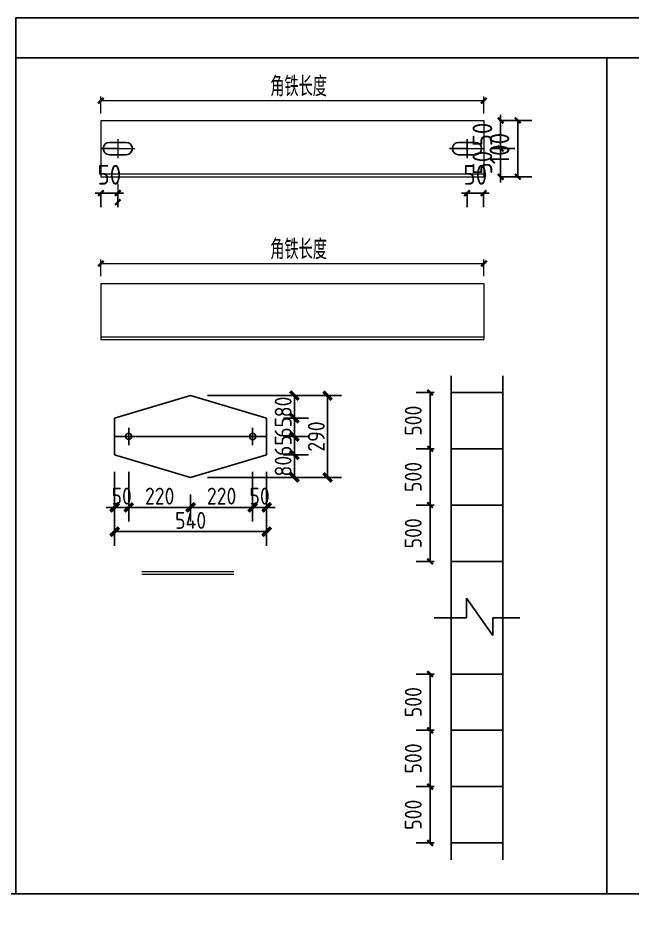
# Model space of a CAD drawing. Extents: x 564571 to 676920, y 109762 to 182243.
# Drawn here: x 586277 to 597187, y 159767 to 175721 of the extents above; entities that cross this region are included whole.
import ezdxf

# ---------------------------------------------------------------- set-up
doc = ezdxf.new("R2010")
doc.units = 0
doc.header["$LTSCALE"] = 1000
doc.header["$MEASUREMENT"] = 0
doc.styles.get("Standard").update_dxf_attribs({"font": 'gbenor.shx', "bigfont": 'gbcbig.shx'})
doc.dimstyles.get("Standard").update_dxf_attribs({"dimscale": 100, "dimtxt": 3.5, "dimasz": 1, "dimexe": 2.5, "dimexo": 3, "dimgap": 1.5, "dimtad": 1, "dimdec": 0, "dimzin": 0, "dimdsep": 46, "dimtxsty": 'Standard', "dimblk": 'ARCHTICK', "dimcen": 0.09, "dimadec": 0, "dimazin": 0, "dimtfac": 1, "dimtdec": 0, "dimtix": 1, "dimtmove": 2, "dimatfit": 3, "dimfxl": 1, "dimtolj": 1, "dimtzin": 0, "dimarcsym": 0})

# ---------------------------------------------------------------- blocks, each defined once
blk = doc.blocks.new('_ArchTick')
at = {"color": 0, "linetype": 'ByBlock', "const_width": 0.4}
blk.add_lwpolyline([(-0.5, -0.5), (0.5, 0.5)], dxfattribs=at)
blk = doc.blocks.new('*D202')
at = {"color": 3, "lineweight": -2}
for p, q in [((594853, 173900), (594853, 174000)), ((594853, 173900), (594853, 173400)), ((594856, 173900), (595103, 173900)), ((594695, 173400), (595103, 173400)), ((594853, 173400), (594853, 173300))]:
    blk.add_line(p, q, dxfattribs=at)
at = {"layer": 'Defpoints', "color": 0}
for p in [(594556, 173900), (594395, 173400), (594853, 173400)]:
    blk.add_point(p, dxfattribs=at)
at = {"color": 3, "lineweight": -2, "xscale": 100, "yscale": 100, "zscale": 100}
for p, rotation in [((594853, 173900), 270), ((594853, 173400), 90)]:
    blk.add_blockref('_ArchTick', p, dxfattribs=dict(at, rotation=rotation))
at = {"color": 0, "lineweight": 15, "insert": (594528, 173650), "char_height": 350, "attachment_point": 5, "rotation": 90}
blk.add_mtext('\\A1;50', dxfattribs=at)
blk = doc.blocks.new('*D203')
at = {"color": 3, "lineweight": -2}
for p, q in [((587751, 172610), (587651, 172610)), ((587751, 172610), (588051, 172610)), ((587751, 172600), (587751, 172360)), ((588051, 172610), (588151, 172610)), ((588051, 172600), (588051, 172360))]:
    blk.add_line(p, q, dxfattribs=at)
at = {"layer": 'Defpoints', "color": 0}
for p in [(587751, 172900), (588051, 172900), (588051, 172610)]:
    blk.add_point(p, dxfattribs=at)
at = {"color": 3, "lineweight": -2, "xscale": 100, "yscale": 100, "zscale": 100}
blk.add_blockref('_ArchTick', (587751, 172610), dxfattribs=at)
at = {"color": 3, "lineweight": -2, "xscale": 100, "yscale": 100, "zscale": 100, "rotation": 180}
blk.add_blockref('_ArchTick', (588051, 172610), dxfattribs=at)
at = {"color": 0, "lineweight": 15, "insert": (587901, 172935), "char_height": 350, "attachment_point": 5}
blk.add_mtext('\\A1;50', dxfattribs=at)
blk = doc.blocks.new('*D133')
at = {"color": 3, "lineweight": -2}
for p, q in [((594255, 172609), (594155, 172609)), ((594550, 172609), (594255, 172609)), ((594255, 172600), (594255, 172359)), ((594550, 172609), (594650, 172609)), ((594550, 172600), (594550, 172359))]:
    blk.add_line(p, q, dxfattribs=at)
at = {"layer": 'Defpoints', "color": 0}
for p in [(594255, 172900), (594550, 172900), (594255, 172609)]:
    blk.add_point(p, dxfattribs=at)
at = {"color": 3, "lineweight": -2, "xscale": 100, "yscale": 100, "zscale": 100}
blk.add_blockref('_ArchTick', (594255, 172609), dxfattribs=at)
at = {"color": 3, "lineweight": -2, "xscale": 100, "yscale": 100, "zscale": 100, "rotation": 180}
blk.add_blockref('_ArchTick', (594550, 172609), dxfattribs=at)
at = {"color": 0, "lineweight": 15, "insert": (594403, 172934), "char_height": 350, "attachment_point": 5}
blk.add_mtext('\\A1;50', dxfattribs=at)
blk = doc.blocks.new('*D134')
at = {"color": 3, "lineweight": -2}
for p, q in [((594856, 173900), (595406, 173900)), ((595156, 173900), (595156, 172900)), ((594856, 172900), (595406, 172900))]:
    blk.add_line(p, q, dxfattribs=at)
at = {"layer": 'Defpoints', "color": 0}
for p in [(594556, 173900), (594556, 172900), (595156, 172900)]:
    blk.add_point(p, dxfattribs=at)
at = {"color": 3, "lineweight": -2, "xscale": 100, "yscale": 100, "zscale": 100}
for p, rotation in [((595156, 173900), 90), ((595156, 172900), 270)]:
    blk.add_blockref('_ArchTick', p, dxfattribs=dict(at, rotation=rotation))
at = {"color": 0, "lineweight": 15, "insert": (594831, 173400), "char_height": 350, "attachment_point": 5, "rotation": 90}
blk.add_mtext('\\A1;100', dxfattribs=at)
blk = doc.blocks.new('*D204')
at = {"color": 3, "lineweight": -2}
for p, q in [((594853, 173400), (594853, 173500)), ((594853, 173400), (594853, 172900)), ((594856, 173400), (595103, 173400)), ((594853, 172900), (594853, 172800)), ((594856, 172900), (595103, 172900))]:
    blk.add_line(p, q, dxfattribs=at)
at = {"layer": 'Defpoints', "color": 0}
for p in [(594556, 173400), (594556, 172900), (594853, 172900)]:
    blk.add_point(p, dxfattribs=at)
at = {"color": 3, "lineweight": -2, "xscale": 100, "yscale": 100, "zscale": 100}
for p, rotation in [((594853, 173400), 270), ((594853, 172900), 90)]:
    blk.add_blockref('_ArchTick', p, dxfattribs=dict(at, rotation=rotation))
at = {"color": 0, "lineweight": 15, "insert": (594528, 173150), "char_height": 350, "attachment_point": 5, "rotation": 90}
blk.add_mtext('\\A1;50', dxfattribs=at)
blk = doc.blocks.new('*D188')
at = {"color": 3, "lineweight": -2}
for p, q in [((587995, 167660), (587995, 166776)), ((588245, 167660), (588245, 166776)), ((587995, 167026), (587845, 167026)), ((587995, 167026), (588245, 167026)), ((588245, 167026), (588395, 167026))]:
    blk.add_line(p, q, dxfattribs=at)
at = {"layer": 'Defpoints', "color": 0}
for p in [(587995, 167960), (588245, 167960), (588245, 167026)]:
    blk.add_point(p, dxfattribs=at)
at = {"color": 3, "lineweight": -2, "xscale": 150, "yscale": 150, "zscale": 150}
blk.add_blockref('_ArchTick', (587995, 167026), dxfattribs=at)
at = {"color": 3, "lineweight": -2, "xscale": 150, "yscale": 150, "zscale": 150, "rotation": 180}
blk.add_blockref('_ArchTick', (588245, 167026), dxfattribs=at)
at = {"color": 0, "insert": (588120, 167226), "char_height": 300, "attachment_point": 5}
blk.add_mtext('\\A1;50', dxfattribs=at)
blk = doc.blocks.new('*D189')
at = {"color": 3, "lineweight": -2}
for p, q in [((588245, 167660), (588245, 166776)), ((589345, 167258), (589345, 166776)), ((588245, 167026), (589345, 167026))]:
    blk.add_line(p, q, dxfattribs=at)
at = {"layer": 'Defpoints', "color": 0}
for p in [(588245, 167960), (589345, 167558), (589345, 167026)]:
    blk.add_point(p, dxfattribs=at)
at = {"color": 3, "lineweight": -2, "xscale": 150, "yscale": 150, "zscale": 150, "rotation": 180}
blk.add_blockref('_ArchTick', (588245, 167026), dxfattribs=at)
at = {"color": 3, "lineweight": -2, "xscale": 150, "yscale": 150, "zscale": 150}
blk.add_blockref('_ArchTick', (589345, 167026), dxfattribs=at)
at = {"color": 0, "insert": (588795, 167226), "char_height": 300, "attachment_point": 5}
blk.add_mtext('\\A1;220', dxfattribs=at)
blk = doc.blocks.new('*D190')
at = {"color": 3, "lineweight": -2}
for p, q in [((590445, 167660), (590445, 166776)), ((589345, 167258), (589345, 166776)), ((589345, 167026), (590445, 167026))]:
    blk.add_line(p, q, dxfattribs=at)
at = {"layer": 'Defpoints', "color": 0}
for p in [(590445, 167960), (589345, 167558), (590445, 167026)]:
    blk.add_point(p, dxfattribs=at)
at = {"color": 3, "lineweight": -2, "xscale": 150, "yscale": 150, "zscale": 150, "rotation": 180}
blk.add_blockref('_ArchTick', (589345, 167026), dxfattribs=at)
at = {"color": 3, "lineweight": -2, "xscale": 150, "yscale": 150, "zscale": 150}
blk.add_blockref('_ArchTick', (590445, 167026), dxfattribs=at)
at = {"color": 0, "insert": (589895, 167226), "char_height": 300, "attachment_point": 5}
blk.add_mtext('\\A1;220', dxfattribs=at)
blk = doc.blocks.new('*D191')
at = {"color": 3, "lineweight": -2}
for p, q in [((590445, 167660), (590445, 166776)), ((590695, 167660), (590695, 166776)), ((590445, 167026), (590295, 167026)), ((590445, 167026), (590695, 167026)), ((590695, 167026), (590845, 167026))]:
    blk.add_line(p, q, dxfattribs=at)
at = {"layer": 'Defpoints', "color": 0}
for p in [(590445, 167960), (590695, 167960), (590695, 167026)]:
    blk.add_point(p, dxfattribs=at)
at = {"color": 3, "lineweight": -2, "xscale": 150, "yscale": 150, "zscale": 150}
blk.add_blockref('_ArchTick', (590445, 167026), dxfattribs=at)
at = {"color": 3, "lineweight": -2, "xscale": 150, "yscale": 150, "zscale": 150, "rotation": 180}
blk.add_blockref('_ArchTick', (590695, 167026), dxfattribs=at)
at = {"color": 0, "insert": (590570, 167226), "char_height": 300, "attachment_point": 5}
blk.add_mtext('\\A1;50', dxfattribs=at)
blk = doc.blocks.new('*D192')
at = {"color": 3, "lineweight": -2}
for p, q in [((590995, 167960), (591439, 167960)), ((591189, 167558), (591189, 167960)), ((590995, 167558), (591439, 167558))]:
    blk.add_line(p, q, dxfattribs=at)
at = {"layer": 'Defpoints', "color": 0}
for p in [(590695, 167960), (591189, 167960), (590695, 167558)]:
    blk.add_point(p, dxfattribs=at)
at = {"color": 3, "lineweight": -2, "xscale": 150, "yscale": 150, "zscale": 150}
for p, rotation in [((591189, 167960), 90), ((591189, 167558), 270)]:
    blk.add_blockref('_ArchTick', p, dxfattribs=dict(at, rotation=rotation))
at = {"color": 0, "insert": (590989, 167759), "char_height": 300, "attachment_point": 5, "rotation": 90}
blk.add_mtext('\\A1;80', dxfattribs=at)
blk = doc.blocks.new('*D193')
at = {"color": 3, "lineweight": -2}
for p, q in [((591189, 168285), (591189, 168435)), ((590995, 168285), (591439, 168285)), ((591189, 167960), (591189, 168285)), ((590995, 167960), (591439, 167960)), ((591189, 167960), (591189, 167810))]:
    blk.add_line(p, q, dxfattribs=at)
at = {"layer": 'Defpoints', "color": 0}
for p in [(590695, 168285), (591189, 168285), (590695, 167960)]:
    blk.add_point(p, dxfattribs=at)
at = {"color": 3, "lineweight": -2, "xscale": 150, "yscale": 150, "zscale": 150}
for p, rotation in [((591189, 168285), 270), ((591189, 167960), 90)]:
    blk.add_blockref('_ArchTick', p, dxfattribs=dict(at, rotation=rotation))
at = {"color": 0, "insert": (590989, 168123), "char_height": 300, "attachment_point": 5, "rotation": 90}
blk.add_mtext('\\A1;65', dxfattribs=at)
blk = doc.blocks.new('*D194')
at = {"color": 3, "lineweight": -2}
for p, q in [((591189, 168610), (591189, 168760)), ((590995, 168610), (591439, 168610)), ((591189, 168285), (591189, 168610)), ((590995, 168285), (591439, 168285)), ((591189, 168285), (591189, 168135))]:
    blk.add_line(p, q, dxfattribs=at)
at = {"layer": 'Defpoints', "color": 0}
for p in [(590695, 168610), (591189, 168610), (590695, 168285)]:
    blk.add_point(p, dxfattribs=at)
at = {"color": 3, "lineweight": -2, "xscale": 150, "yscale": 150, "zscale": 150}
for p, rotation in [((591189, 168610), 270), ((591189, 168285), 90)]:
    blk.add_blockref('_ArchTick', p, dxfattribs=dict(at, rotation=rotation))
at = {"color": 0, "insert": (590989, 168448), "char_height": 300, "attachment_point": 5, "rotation": 90}
blk.add_mtext('\\A1;65', dxfattribs=at)
blk = doc.blocks.new('*D195')
at = {"color": 3, "lineweight": -2}
for p, q in [((590995, 169012), (591439, 169012)), ((591189, 168610), (591189, 169012)), ((590995, 168610), (591439, 168610))]:
    blk.add_line(p, q, dxfattribs=at)
at = {"layer": 'Defpoints', "color": 0}
for p in [(590695, 169012), (591189, 169012), (590695, 168610)]:
    blk.add_point(p, dxfattribs=at)
at = {"color": 3, "lineweight": -2, "xscale": 150, "yscale": 150, "zscale": 150}
for p, rotation in [((591189, 169012), 90), ((591189, 168610), 270)]:
    blk.add_blockref('_ArchTick', p, dxfattribs=dict(at, rotation=rotation))
at = {"color": 0, "insert": (590989, 168811), "char_height": 300, "attachment_point": 5, "rotation": 90}
blk.add_mtext('\\A1;80', dxfattribs=at)
blk = doc.blocks.new('*D131')
at = {"color": 3, "lineweight": -2}
for p, q in [((587995, 167660), (587995, 166345)), ((590695, 167660), (590695, 166345)), ((587995, 166595), (590695, 166595))]:
    blk.add_line(p, q, dxfattribs=at)
at = {"layer": 'Defpoints', "color": 0}
for p in [(587995, 167960), (590695, 167960), (590695, 166595)]:
    blk.add_point(p, dxfattribs=at)
at = {"color": 3, "lineweight": -2, "xscale": 150, "yscale": 150, "zscale": 150, "rotation": 180}
blk.add_blockref('_ArchTick', (587995, 166595), dxfattribs=at)
at = {"color": 3, "lineweight": -2, "xscale": 150, "yscale": 150, "zscale": 150}
blk.add_blockref('_ArchTick', (590695, 166595), dxfattribs=at)
at = {"color": 0, "insert": (589345, 166795), "char_height": 300, "attachment_point": 5}
blk.add_mtext('\\A1;540', dxfattribs=at)
blk = doc.blocks.new('*D132')
at = {"color": 3, "lineweight": -2}
for p, q in [((589645, 169012), (592027, 169012)), ((591777, 167558), (591777, 169012)), ((589645, 167558), (592027, 167558))]:
    blk.add_line(p, q, dxfattribs=at)
at = {"layer": 'Defpoints', "color": 0}
for p in [(589345, 169012), (591777, 169012), (589345, 167558)]:
    blk.add_point(p, dxfattribs=at)
at = {"color": 3, "lineweight": -2, "xscale": 150, "yscale": 150, "zscale": 150}
for p, rotation in [((591777, 169012), 90), ((591777, 167558), 270)]:
    blk.add_blockref('_ArchTick', p, dxfattribs=dict(at, rotation=rotation))
at = {"color": 0, "insert": (591577, 168285), "char_height": 300, "attachment_point": 5, "rotation": 90}
blk.add_mtext('\\A1;290', dxfattribs=at)
blk = doc.blocks.new('*D196')
at = {"color": 3, "lineweight": -2}
for p, q in [((593672, 169066), (593350, 169066)), ((593600, 169066), (593600, 168066)), ((593672, 168066), (593350, 168066))]:
    blk.add_line(p, q, dxfattribs=at)
at = {"layer": 'Defpoints', "color": 0}
for p in [(593972, 169066), (593600, 168066), (593972, 168066)]:
    blk.add_point(p, dxfattribs=at)
at = {"color": 3, "lineweight": -2, "xscale": 100, "yscale": 100, "zscale": 100}
for p, rotation in [((593600, 169066), 90), ((593600, 168066), 270)]:
    blk.add_blockref('_ArchTick', p, dxfattribs=dict(at, rotation=rotation))
at = {"color": 0, "insert": (593300, 168566), "char_height": 300, "attachment_point": 5, "rotation": 90}
blk.add_mtext('\\A1;500', dxfattribs=at)
blk = doc.blocks.new('*D197')
at = {"color": 3, "lineweight": -2}
for p, q in [((593672, 168066), (593350, 168066)), ((593600, 168066), (593600, 167066)), ((593672, 167066), (593350, 167066))]:
    blk.add_line(p, q, dxfattribs=at)
at = {"layer": 'Defpoints', "color": 0}
for p in [(593972, 168066), (593600, 167066), (593972, 167066)]:
    blk.add_point(p, dxfattribs=at)
at = {"color": 3, "lineweight": -2, "xscale": 100, "yscale": 100, "zscale": 100}
for p, rotation in [((593600, 168066), 90), ((593600, 167066), 270)]:
    blk.add_blockref('_ArchTick', p, dxfattribs=dict(at, rotation=rotation))
at = {"color": 0, "insert": (593300, 167566), "char_height": 300, "attachment_point": 5, "rotation": 90}
blk.add_mtext('\\A1;500', dxfattribs=at)
blk = doc.blocks.new('*D198')
at = {"color": 3, "lineweight": -2}
for p, q in [((593672, 167066), (593350, 167066)), ((593600, 167066), (593600, 166066)), ((593672, 166066), (593350, 166066))]:
    blk.add_line(p, q, dxfattribs=at)
at = {"layer": 'Defpoints', "color": 0}
for p in [(593972, 167066), (593600, 166066), (593972, 166066)]:
    blk.add_point(p, dxfattribs=at)
at = {"color": 3, "lineweight": -2, "xscale": 100, "yscale": 100, "zscale": 100}
for p, rotation in [((593600, 167066), 90), ((593600, 166066), 270)]:
    blk.add_blockref('_ArchTick', p, dxfattribs=dict(at, rotation=rotation))
at = {"color": 0, "insert": (593300, 166566), "char_height": 300, "attachment_point": 5, "rotation": 90}
blk.add_mtext('\\A1;500', dxfattribs=at)
blk = doc.blocks.new('*D199')
at = {"color": 3, "lineweight": -2}
for p, q in [((593672, 164066), (593350, 164066)), ((593600, 164066), (593600, 163066)), ((593672, 163066), (593350, 163066))]:
    blk.add_line(p, q, dxfattribs=at)
at = {"layer": 'Defpoints', "color": 0}
for p in [(593972, 164066), (593600, 163066), (593972, 163066)]:
    blk.add_point(p, dxfattribs=at)
at = {"color": 3, "lineweight": -2, "xscale": 100, "yscale": 100, "zscale": 100}
for p, rotation in [((593600, 164066), 90), ((593600, 163066), 270)]:
    blk.add_blockref('_ArchTick', p, dxfattribs=dict(at, rotation=rotation))
at = {"color": 0, "insert": (593300, 163566), "char_height": 300, "attachment_point": 5, "rotation": 90}
blk.add_mtext('\\A1;500', dxfattribs=at)
blk = doc.blocks.new('*D200')
at = {"color": 3, "lineweight": -2}
for p, q in [((593672, 163066), (593350, 163066)), ((593600, 163066), (593600, 162066)), ((593672, 162066), (593350, 162066))]:
    blk.add_line(p, q, dxfattribs=at)
at = {"layer": 'Defpoints', "color": 0}
for p in [(593972, 163066), (593600, 162066), (593972, 162066)]:
    blk.add_point(p, dxfattribs=at)
at = {"color": 3, "lineweight": -2, "xscale": 100, "yscale": 100, "zscale": 100}
for p, rotation in [((593600, 163066), 90), ((593600, 162066), 270)]:
    blk.add_blockref('_ArchTick', p, dxfattribs=dict(at, rotation=rotation))
at = {"color": 0, "insert": (593300, 162566), "char_height": 300, "attachment_point": 5, "rotation": 90}
blk.add_mtext('\\A1;500', dxfattribs=at)
blk = doc.blocks.new('*D201')
at = {"color": 3, "lineweight": -2}
for p, q in [((593672, 162066), (593350, 162066)), ((593600, 162066), (593600, 161066)), ((593672, 161066), (593350, 161066))]:
    blk.add_line(p, q, dxfattribs=at)
at = {"layer": 'Defpoints', "color": 0}
for p in [(593972, 162066), (593600, 161066), (593972, 161066)]:
    blk.add_point(p, dxfattribs=at)
at = {"color": 3, "lineweight": -2, "xscale": 100, "yscale": 100, "zscale": 100}
for p, rotation in [((593600, 162066), 90), ((593600, 161066), 270)]:
    blk.add_blockref('_ArchTick', p, dxfattribs=dict(at, rotation=rotation))
at = {"color": 0, "insert": (593300, 161566), "char_height": 300, "attachment_point": 5, "rotation": 90}
blk.add_mtext('\\A1;500', dxfattribs=at)

msp = doc.modelspace()

# ---------------------------------------------------------------- linework, layer by layer
at = {"lineweight": 15}
for p, q in [((587751.2, 174025.3), (587751.2, 174326.7)), ((587751.2, 174251.7), (594555.8, 174251.7)), ((594555.8, 174025.3), (594555.8, 174326.7)), ((587751.2, 173900.3), (594555.8, 173900.3)), ((587751.2, 173900.3), (587751.2, 172900.3)), ((594555.8, 173900.3), (594555.8, 172900.3)), ((588051.2, 173570.3), (588051.2, 173230.3)), ((594254.8, 173570.3), (594254.8, 173230.3)), ((594255.8, 173570.3), (594255.8, 173230.3)), ((587911.2, 173400.3), (588351.2, 173400.3)), ((587981.2, 173400.3), (588121.2, 173400.3)), ((594114.8, 173400.3), (594394.8, 173400.3)), ((594114.8, 173400.3), (594554.8, 173400.3)), ((594184.8, 173400.3), (594324.8, 173400.3)), ((587751.2, 172950.3), (594555.8, 172950.3)), ((587751.2, 172900.3), (594555.8, 172900.3)), ((588051.2, 172775.3), (588051.2, 172374.3)), ((587751.2, 171131.3), (587751.2, 171432.7)), ((587751.2, 171357.7), (594555.8, 171357.7)), ((594555.8, 171131.3), (594555.8, 171432.7)), ((587751.2, 171006.3), (594555.8, 171006.3)), ((587751.2, 171006.3), (587751.2, 170006.3)), ((594555.8, 171006.3), (594555.8, 170006.3)), ((587751.2, 170056.3), (594555.8, 170056.3)), ((587751.2, 170006.3), (594555.8, 170006.3)), ((588475.3, 165887.4), (590114, 165887.4)), ((588475.3, 165837.4), (590114, 165837.4))]:
    msp.add_line(p, q, dxfattribs=at)
for p, q in [((587901.2, 173510.3), (588201.2, 173510.3)), ((594104.8, 173510.3), (594404.8, 173510.3)), ((588051.2, 173400.3), (587741.2, 173400.3)), ((588201.2, 173290.3), (587901.2, 173290.3)), ((594254.8, 173400.3), (593944.8, 173400.3)), ((594404.8, 173290.3), (594104.8, 173290.3)), ((593971.8, 169365.8), (593971.8, 160765.8)), ((594891.8, 169365.8), (594891.8, 160765.8)), ((587994.5, 168610.3), (589344.5, 169012.2)), ((590694.5, 168610.3), (589344.5, 169012.2)), ((593971.8, 169065.8), (594891.8, 169065.8)), ((587994.5, 168610.3), (587994.5, 167960.3)), ((590694.5, 167960.3), (590694.5, 168610.3)), ((588246.2, 168441.6), (588246.2, 168131.6)), ((588246.2, 168286.6), (588246.2, 168341.6)), ((590444.5, 168440.3), (590444.5, 168130.3)), ((587994.5, 168285.3), (590694.5, 168285.3)), ((593971.8, 168065.8), (594891.8, 168065.8)), ((587994.5, 167960.3), (589344.5, 167558.4)), ((590694.5, 167960.3), (589344.5, 167558.4)), ((593971.8, 167065.8), (594891.8, 167065.8)), ((593971.8, 166065.8), (594891.8, 166065.8)), ((594245.3, 165065.8), (594245.3, 165416.3)), ((594245.3, 165416.3), (594713.3, 164752.3)), ((593671.8, 165065.8), (594245.3, 165065.8)), ((594713.3, 165065.8), (595191.8, 165065.8)), ((594713.3, 164752.3), (594713.3, 165065.8)), ((593971.8, 164065.8), (594891.8, 164065.8)), ((593971.8, 163065.8), (594891.8, 163065.8)), ((593971.8, 162065.8), (594891.8, 162065.8)), ((593971.8, 161065.8), (594891.8, 161065.8))]:
    msp.add_line(p, q)
for points in [[(586239.1, 175012.3), (607239.1, 175012.3), (607239.1, 175720.6), (586239.1, 175720.6)], [(586239.1, 160162.3), (586239.1, 175012.3), (596739.1, 175012.3), (596739.1, 160162.3)], [(596739.1, 160162.3), (596739.1, 175012.3), (607239.1, 175012.3), (607239.1, 160162.3)], [(566139.1, 160162.3), (601779.1, 160162.3), (601779.1, 134962.3), (566139.1, 134962.3)]]:
    msp.add_lwpolyline(points, close=True)
for centre in [(588246.2, 168286.6), (590444.5, 168285.3)]:
    msp.add_circle(centre, 55)
for centre, start, end in [((587901.2, 173400.3), 90, 270), ((588201.2, 173400.3), 270, 90), ((594104.8, 173400.3), 90, 270), ((594404.8, 173400.3), 270, 90)]:
    msp.add_arc(centre, 110, start, end)

# ---------------------------------------------------------------- block references
at = {"lineweight": 15, "xscale": 100, "yscale": 100, "zscale": 100, "rotation": 180}
for p in [(587751.2, 174251.7), (588051.2, 172449.3), (587751.2, 171357.7)]:
    msp.add_blockref('_ArchTick', p, dxfattribs=at)
at = {"lineweight": 15, "xscale": 100, "yscale": 100, "zscale": 100}
for p in [(594555.8, 174251.7), (594555.8, 171357.7)]:
    msp.add_blockref('_ArchTick', p, dxfattribs=at)

# ---------------------------------------------------------------- texts
at = {"lineweight": 15, "char_height": 350, "attachment_point": 5}
for insert in [(591262.9, 174501.7), (591262.9, 171607.7)]:
    msp.add_mtext('\\A1;角铁长度', dxfattribs=dict(at, insert=insert))

# ---------------------------------------------------------------- dimensions: what is measured, and where the dimension line sits
at = {"lineweight": 15}
for base, p1, p2, picture, middle in [((594852.8, 173400.3), (594555.8, 173900.3), (594394.8, 173400.3), '*D202', (594527.8, 173650.3)), ((595155.7, 172900.3), (594555.8, 173900.3), (594555.8, 172900.3), '*D134', (594830.7, 173400.3)), ((594852.8, 172900.3), (594555.8, 173400.3), (594555.8, 172900.3), '*D204', (594527.8, 173150.3))]:
    dim = msp.add_linear_dim(base=base, p1=p1, p2=p2, angle=90, dimstyle='Standard', override={"dimlfac": 0.1, "dimclrd": 3, "dimclre": 3}, dxfattribs=at)
    dim.commit()
    dim.dimension.update_dxf_attribs({"geometry": picture, "text_midpoint": middle})
for base, p1, p2, picture, middle in [((588051.2, 172610.3), (587751.2, 172900.3), (588051.2, 172900.3), '*D203', (587901.2, 172935.3)), ((594254.8, 172608.8), (594550.3, 172900.3), (594254.8, 172900.3), '*D133', (594402.6, 172933.8))]:
    dim = msp.add_linear_dim(base=base, p1=p1, p2=p2, text='50', dimstyle='Standard', override={"dimlfac": 0.1, "dimclrd": 3, "dimclre": 3}, dxfattribs=at)
    dim.commit()
    dim.dimension.update_dxf_attribs({"geometry": picture, "text_midpoint": middle})
for base, p1, p2, override, picture, middle in [((593600.3, 168065.8), (593971.8, 169065.8), (593971.8, 168065.8), {"dimtxt": 3, "dimlfac": 0.5, "dimclrd": 3, "dimclre": 3}, '*D196', (593300.3, 168565.8)), ((591189.2, 169012.2), (590694.5, 168610.3), (590694.5, 169012.2), {"dimtxt": 3, "dimasz": 1.5, "dimgap": 0.5, "dimlfac": 0.2, "dimclrd": 3, "dimclre": 3}, '*D195', (590989.2, 168811.3)), ((591189.2, 168610.3), (590694.5, 168285.3), (590694.5, 168610.3), {"dimtxt": 3, "dimasz": 1.5, "dimgap": 0.5, "dimlfac": 0.2, "dimclrd": 3, "dimclre": 3}, '*D194', (590989.2, 168447.8)), ((591189.2, 168285.3), (590694.5, 167960.3), (590694.5, 168285.3), {"dimtxt": 3, "dimasz": 1.5, "dimgap": 0.5, "dimlfac": 0.2, "dimclrd": 3, "dimclre": 3}, '*D193', (590989.2, 168122.8)), ((591189.2, 167960.3), (590694.5, 167558.4), (590694.5, 167960.3), {"dimtxt": 3, "dimasz": 1.5, "dimgap": 0.5, "dimlfac": 0.2, "dimclrd": 3, "dimclre": 3}, '*D192', (590989.2, 167759.4)), ((593600.3, 167065.8), (593971.8, 168065.8), (593971.8, 167065.8), {"dimtxt": 3, "dimlfac": 0.5, "dimclrd": 3, "dimclre": 3}, '*D197', (593300.3, 167565.8)), ((593600.3, 166065.8), (593971.8, 167065.8), (593971.8, 166065.8), {"dimtxt": 3, "dimlfac": 0.5, "dimclrd": 3, "dimclre": 3}, '*D198', (593300.3, 166565.8)), ((593600.3, 163065.8), (593971.8, 164065.8), (593971.8, 163065.8), {"dimtxt": 3, "dimlfac": 0.5, "dimclrd": 3, "dimclre": 3}, '*D199', (593300.3, 163565.8)), ((593600.3, 162065.8), (593971.8, 163065.8), (593971.8, 162065.8), {"dimtxt": 3, "dimlfac": 0.5, "dimclrd": 3, "dimclre": 3}, '*D200', (593300.3, 162565.8)), ((593600.3, 161065.8), (593971.8, 162065.8), (593971.8, 161065.8), {"dimtxt": 3, "dimlfac": 0.5, "dimclrd": 3, "dimclre": 3}, '*D201', (593300.3, 161565.8))]:
    dim = msp.add_linear_dim(base=base, p1=p1, p2=p2, angle=90, dimstyle='Standard', override=override)
    dim.commit()
    dim.dimension.update_dxf_attribs({"geometry": picture, "text_midpoint": middle})
dim = msp.add_linear_dim(base=(591777.3, 169012.2), p1=(589344.5, 167558.4), p2=(589344.5, 169012.2), angle=90, text='290', dimstyle='Standard', override={"dimtxt": 3, "dimasz": 1.5, "dimgap": 0.5, "dimlfac": 0.2, "dimclrd": 3, "dimclre": 3})
dim.commit()
dim.dimension.update_dxf_attribs({"geometry": '*D132', "text_midpoint": (591577.3, 168285.3)})
for base, p1, p2, picture, middle in [((588244.5, 167026.2), (587994.5, 167960.3), (588244.5, 167960.3), '*D188', (588119.5, 167226.2)), ((590694.5, 166594.8), (587994.5, 167960.3), (590694.5, 167960.3), '*D131', (589344.5, 166794.8)), ((589344.5, 167026.2), (588244.5, 167960.3), (589344.5, 167558.4), '*D189', (588794.5, 167226.2)), ((590444.5, 167026.2), (589344.5, 167558.4), (590444.5, 167960.3), '*D190', (589894.5, 167226.2)), ((590694.5, 167026.2), (590444.5, 167960.3), (590694.5, 167960.3), '*D191', (590569.5, 167226.2))]:
    dim = msp.add_linear_dim(base=base, p1=p1, p2=p2, dimstyle='Standard', override={"dimtxt": 3, "dimasz": 1.5, "dimgap": 0.5, "dimlfac": 0.2, "dimclrd": 3, "dimclre": 3})
    dim.commit()
    dim.dimension.update_dxf_attribs({"geometry": picture, "text_midpoint": middle})

doc.saveas('drawing.dxf')
